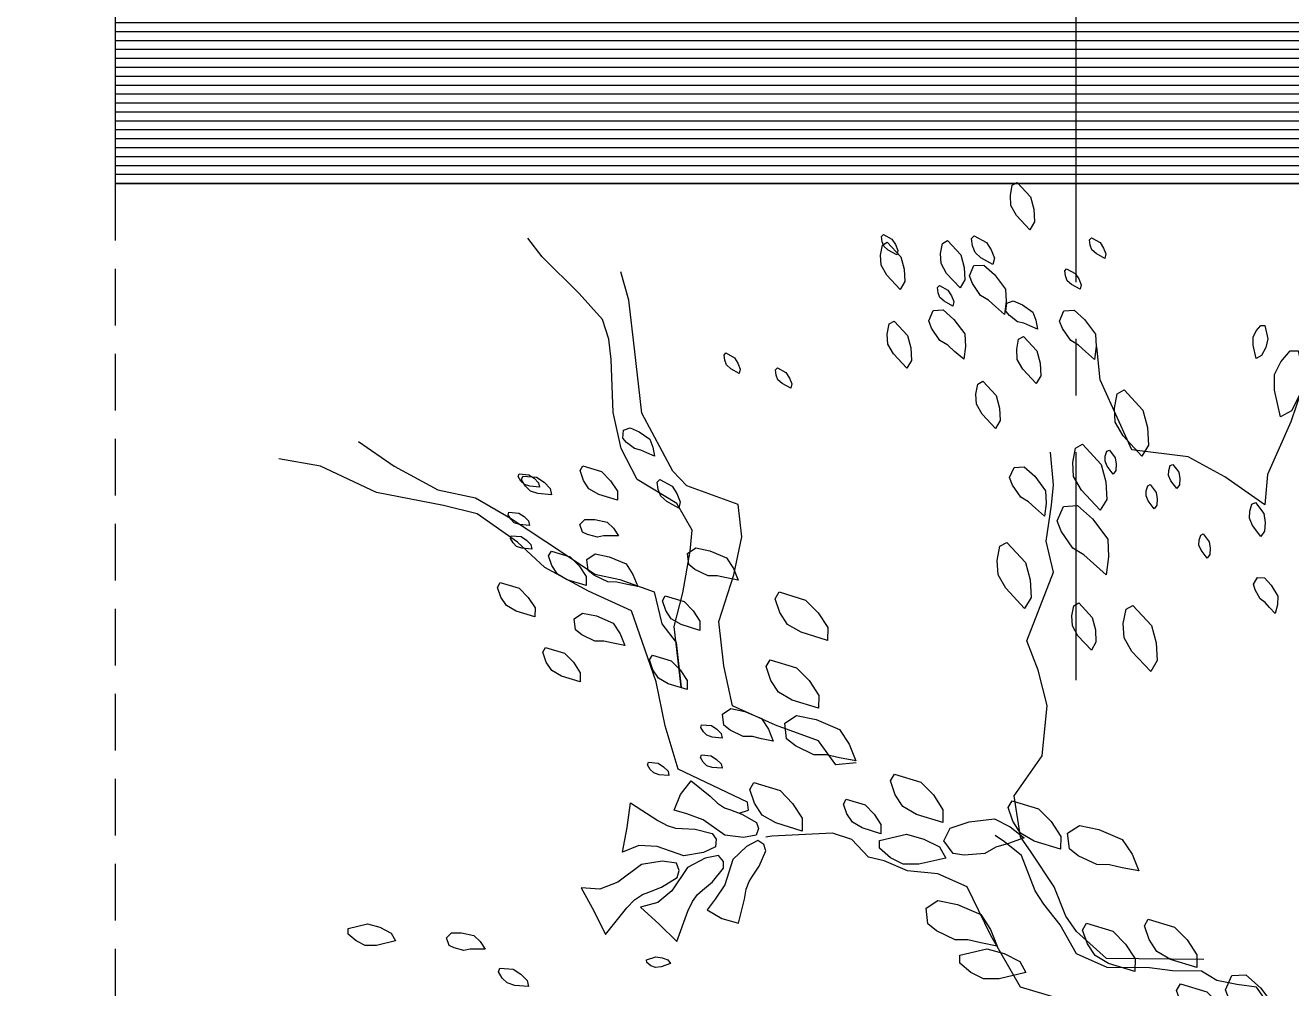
# Model space of a CAD drawing. Header units: millimetres. Extents: x 935 to 13922, y 3203 to 7816.
# Drawn here: x 2044 to 2185.8, y 7223.9 to 7331.7 of the extents above; entities that cross this region are included whole.
import ezdxf

# ---------------------------------------------------------------- set-up
doc = ezdxf.new("R2010")
doc.units = ezdxf.units.MM
doc.linetypes.add('CENTRO', pattern=[50.8, 31.75, -6.35, 6.35, -6.35])
doc.linetypes.add('TRATTEGGIATA2', pattern=[9.525, 6.35, -3.175])
doc.layers.get('0').update_dxf_attribs({"lineweight": 20})
doc.layers.get('Defpoints').update_dxf_attribs({"lineweight": 20})
for name, color, linetype, lineweight in [('ALBERO_rami', 33, 'Continuous', 5), ('campiture', 253, 'Continuous', 0), ('finestre', 141, 'Continuous', 13), ('PALMA_pianta - trees palm', 74, 'Continuous', 5), ('quote', 181, 'Continuous', 0), ('sezioni', 50, 'Continuous', 5)]:
    doc.layers.add(name, color=color, linetype=linetype, lineweight=lineweight)
for name, color, linetype, lineweight, true_color in [('FIORITURA - flower', 7, 'Continuous', 5, 0xeb00eb), ('PIANTE', 7, 'Continuous', 5, 0x007a00), ('VEGETAZIONE', 7, 'Continuous', 5, 0x387000)]:
    doc.layers.add(name, color=color, linetype=linetype, lineweight=lineweight, true_color=true_color)
doc.styles.get("Standard").update_dxf_attribs({"font": 'arial.ttf', "height": 12})
doc.dimstyles.new('Copia di ISO-25', dxfattribs={"dimtxt": 18, "dimasz": 4, "dimexe": 4, "dimexo": 300, "dimtad": 1, "dimdec": 0, "dimtxsty": 'Standard', "dimblk": 'OBLIQUE', "dimcen": 2.5, "dimse1": 1, "dimse2": 1, "dimadec": 0, "dimazin": 0, "dimtfac": 1, "dimtdec": 0, "dimtmove": 0, "dimatfit": 3, "dimfxl": 1, "dimfxlon": 1, "dimarcsym": 0})

# ---------------------------------------------------------------- blocks, each defined once
blk = doc.blocks.new('_Oblique')
at = {"color": 0, "linetype": 'ByBlock', "lineweight": -2}
blk.add_line((-0.5, -0.5), (0.5, 0.5), dxfattribs=at)
blk = doc.blocks.new('*D93')
at = {"layer": 'Defpoints', "color": 0, "lineweight": 15, "transparency": 16777216}
for p in [(2054.07, 7493.35), (2054.07, 7043.94), (2084.54, 7043.94)]:
    blk.add_point(p, dxfattribs=at)
at = {"layer": 'quote', "color": 0, "lineweight": -2, "transparency": 16777216}
blk.add_line((2084.54, 7493.35), (2054.07, 7493.35), dxfattribs=at)
at = {"layer": 'quote', "color": 0, "lineweight": -2, "transparency": 16777216, "xscale": 4, "yscale": 4, "zscale": 4, "rotation": 180}
blk.add_blockref('_Oblique', (2054.07, 7493.35), dxfattribs=at)
at = {"layer": 'quote', "color": 0, "lineweight": -2, "transparency": 16777216, "xscale": 4, "yscale": 4, "zscale": 4}
blk.add_blockref('_Oblique', (2084.54, 7493.35), dxfattribs=at)
at = {"layer": 'quote', "color": 0, "lineweight": 15, "transparency": 16777216, "insert": (2069.31, 7500.1), "char_height": 12, "attachment_point": 5}
blk.add_mtext('30', dxfattribs=at)
blk = doc.blocks.new('*D94')
at = {"layer": 'Defpoints', "color": 0, "lineweight": 15, "transparency": 16777216}
for p in [(2284.54, 7493.35), (2084.54, 7043.94), (2284.54, 7043.94)]:
    blk.add_point(p, dxfattribs=at)
at = {"layer": 'quote', "color": 0, "lineweight": -2, "transparency": 16777216}
blk.add_line((2084.54, 7493.35), (2284.54, 7493.35), dxfattribs=at)
at = {"layer": 'quote', "color": 0, "lineweight": -2, "transparency": 16777216, "xscale": 4, "yscale": 4, "zscale": 4, "rotation": 180}
blk.add_blockref('_Oblique', (2084.54, 7493.35), dxfattribs=at)
at = {"layer": 'quote', "color": 0, "lineweight": -2, "transparency": 16777216, "xscale": 4, "yscale": 4, "zscale": 4}
blk.add_blockref('_Oblique', (2284.54, 7493.35), dxfattribs=at)
at = {"layer": 'quote', "color": 0, "lineweight": 15, "transparency": 16777216, "insert": (2184.54, 7500.1), "char_height": 12, "attachment_point": 5}
blk.add_mtext('200', dxfattribs=at)

msp = doc.modelspace()

# ---------------------------------------------------------------- hatches: boundary and pattern name
at = {"layer": 'campiture'}
h = msp.add_hatch(dxfattribs=at)
h.set_pattern_fill('_USER', color=256, pattern_type=0)
h.set_pattern_definition([(0, (0, 0), (0, 1), [])])
h.paths.add_polyline_path([(1224.07, 5771.18), (2604.07, 5771.18), (2604.07, 7313.95), (2054.07, 7313.95), (2054.07, 7343.95), (2634.07, 7343.95), (2634.07, 5741.18), (1194.07, 5741.18), (1194.07, 7343.95), (1923.65, 7343.95), (1923.65, 7313.95), (1224.07, 7313.95), (1224.07, 6125.18), (1684.07, 6125.18), (1684.07, 6125.18), (1224.07, 6125.18)])

# ---------------------------------------------------------------- linework, layer by layer
for p in [(2054.07, 7343.95), (2604.07, 7313.95)]:
    msp.add_line(p, (2054.07, 7313.95))
at = {"layer": 'ALBERO_rami', "linetype": 'Continuous'}
for points in [[(2081.35, 7285.05), (2085.34, 7282.3), (2090.23, 7279.65), (2094.46, 7278.76), (2098.39, 7276.46), (2104.34, 7272.55), (2107.82, 7270.2), (2110.64, 7269.6), (2114.47, 7268.2), (2115.33, 7264.64), (2116.95, 7262.53), (2117.52, 7257.55), (2116.74, 7264.34), (2117.69, 7268.11), (2118.53, 7272.79), (2118.73, 7275.11), (2117.01, 7278.12), (2112.57, 7280.82), (2110.8, 7284.29), (2109.88, 7288.31), (2109.66, 7294.25), (2109.4, 7296.51), (2108.69, 7298.72), (2106.07, 7301.63), (2101.93, 7305.74), (2100.31, 7307.85)], [(2188.7, 7307.9), (2187.22, 7301.9), (2187.11, 7291), (2185.84, 7287.25), (2183.24, 7281.36), (2182.92, 7277.98), (2181.43, 7279.02), (2178.44, 7281.12), (2174.33, 7283.33), (2168.04, 7284.14), (2164.46, 7291.98), (2164.12, 7295.65)], [(2137.11, 7249.07), (2134.86, 7248.83), (2132.89, 7251.51), (2128.1, 7253.26), (2123.26, 7255.46), (2122.29, 7259.93), (2121.72, 7264.91), (2123.42, 7270.14), (2124.31, 7274.37), (2123.9, 7277.99), (2118.16, 7280.09), (2116.59, 7281.74), (2113.1, 7288.22), (2112.27, 7295.46), (2111.65, 7300.89), (2110.74, 7304.08)], [(2176.08, 7227.01), (2165.18, 7227.12), (2161.82, 7230.16), (2160.62, 7231.87), (2159.34, 7235.17), (2156.75, 7239.05), (2155.54, 7240.75), (2154.84, 7245.37), (2157.99, 7249.85), (2158.52, 7255.48), (2157.53, 7259.44), (2156.25, 7262.74), (2159.24, 7270.42), (2158.43, 7273.9), (2159.04, 7277.94), (2159.25, 7280.19), (2158.92, 7283.86)], [(2124.02, 7243.43), (2125.06, 7243.74), (2124.95, 7244.65), (2117.19, 7248.35), (2115.72, 7253.22), (2114.7, 7258.15), (2111.96, 7266.08), (2107.12, 7268.28), (2102.23, 7270.93), (2099.15, 7273.79), (2094.66, 7276.95), (2090.89, 7277.89), (2083.38, 7279.33), (2077.09, 7282.28), (2072.4, 7283.12)], [(2134.47, 7241.16), (2127.68, 7240.83), (2127.02, 7240.72)], [(2161.08, 7222.28), (2155.55, 7223.93), (2152.23, 7229.7), (2149.56, 7235.18), (2146.29, 7236.62), (2142.9, 7236.94), (2140.28, 7238.09), (2138.5, 7238.48), (2136.64, 7240.48), (2134.47, 7241.16)], [(2183.47, 7220.16), (2182.84, 7222.75), (2182, 7223.94), (2179.81, 7224.22), (2177.56, 7224.67), (2175.83, 7225.7), (2172.59, 7225.77), (2170.01, 7226.09), (2165.26, 7226.14), (2161.84, 7227.64), (2160.01, 7230.9), (2158.17, 7233.21), (2157.2, 7234.73), (2155.67, 7238.67), (2153.75, 7240.2), (2152.71, 7240.93)]]:
    msp.add_lwpolyline(points, dxfattribs=at)
at = {"layer": 'finestre', "linetype": 'TRATTEGGIATA2'}
msp.add_line((2054.07, 7313.95), (2054.07, 7073.94), dxfattribs=at)
at = {"layer": 'FIORITURA - flower', "color": 232, "linetype": 'Continuous', "true_color": 0xe00070}
for points in [[(2120.78, 7245.31), (2121.6, 7244.53), (2122.38, 7244.01), (2123.03, 7243.78), (2124.32, 7243.32), (2125.94, 7242.38), (2126.18, 7241.69), (2125.91, 7240.94), (2124.49, 7240.71), (2122.39, 7240.97), (2119.97, 7242.68), (2118.13, 7243.34), (2116.71, 7243.74), (2117.45, 7245.52), (2118.63, 7247.05), (2120.78, 7245.31)], [(2114.89, 7242.58), (2115.94, 7242.03), (2116.89, 7241.73), (2117.62, 7241.69), (2119.07, 7241.61), (2120.98, 7241.13), (2121.42, 7240.5), (2121.37, 7239.65), (2120, 7239.01), (2117.8, 7238.65), (2114.83, 7239.68), (2112.78, 7239.8), (2110.92, 7239.06), (2111.45, 7241.81), (2111.85, 7244.57), (2114.89, 7242.58)], [(2124.61, 7233.78), (2124.8, 7234.89), (2125.12, 7235.78), (2125.5, 7236.35), (2126.26, 7237.49), (2126.99, 7239.21), (2126.77, 7239.91), (2126.1, 7240.35), (2124.83, 7239.68), (2123.31, 7238.22), (2122.39, 7235.39), (2121.31, 7233.77), (2120.41, 7232.6), (2122.07, 7231.61), (2123.93, 7231.09), (2124.61, 7233.78)], [(2111.42, 7232.81), (2112.3, 7233.7), (2113.16, 7234.3), (2113.87, 7234.58), (2115.29, 7235.13), (2117.05, 7236.22), (2117.3, 7237), (2116.98, 7237.83), (2115.4, 7238.04), (2113.08, 7237.68), (2110.43, 7235.7), (2108.41, 7234.92), (2106.31, 7235.06), (2107.73, 7232.47), (2109.02, 7229.83), (2111.42, 7232.81)], [(2118.25, 7232.44), (2118.77, 7233.51), (2119.36, 7234.32), (2119.91, 7234.79), (2121.02, 7235.72), (2122.27, 7237.25), (2122.25, 7238.02), (2121.7, 7238.67), (2120.22, 7238.36), (2118.24, 7237.33), (2116.48, 7234.73), (2114.9, 7233.41), (2112.97, 7232.89), (2115.04, 7231), (2117.02, 7229.03), (2118.25, 7232.44)]]:
    msp.add_lwpolyline(points, dxfattribs=at)
at = {"layer": 'PALMA_pianta - trees palm', "color": 95}
for points in [[(2156.61, 7308.79), (2155.1, 7310.4), (2154.47, 7311.5), (2154.41, 7312.63), (2154.63, 7313.77), (2155.18, 7314.08), (2156.68, 7312.47), (2157.04, 7311.08), (2157.12, 7309.67)], [(2142.05, 7302.1), (2140.55, 7303.71), (2139.92, 7304.8), (2139.86, 7305.93), (2140.08, 7307.07), (2140.62, 7307.39), (2142.13, 7305.77), (2142.49, 7304.38), (2142.57, 7302.97)], [(2141.67, 7305.97), (2140.71, 7306.5), (2140.24, 7306.93), (2140.04, 7307.45), (2139.96, 7308.03), (2140.18, 7308.26), (2141.14, 7307.73), (2141.53, 7307.12), (2141.78, 7306.46)], [(2148.78, 7302.28), (2147.27, 7303.9), (2146.65, 7304.99), (2146.58, 7306.12), (2146.8, 7307.26), (2147.35, 7307.58), (2148.85, 7305.96), (2149.22, 7304.57), (2149.29, 7303.16)], [(2152.46, 7304.9), (2151.11, 7305.65), (2150.46, 7306.24), (2150.17, 7306.98), (2150.07, 7307.79), (2150.37, 7308.12), (2151.72, 7307.37), (2152.26, 7306.52), (2152.62, 7305.6)], [(2164.99, 7305.58), (2164.03, 7306.11), (2163.56, 7306.53), (2163.35, 7307.06), (2163.28, 7307.64), (2163.49, 7307.87), (2164.46, 7307.34), (2164.85, 7306.73), (2165.1, 7306.07)], [(2151.96, 7300.9), (2151.08, 7301.42), (2150.15, 7302.78), (2149.82, 7303.61), (2150.33, 7304.77), (2151.45, 7304.83), (2152.64, 7303.76), (2153.87, 7302.14), (2153.95, 7300.73), (2153.74, 7299.3), (2152.73, 7300.19)], [(2162.22, 7302.12), (2161.25, 7302.66), (2160.79, 7303.08), (2160.58, 7303.61), (2160.51, 7304.19), (2160.72, 7304.42), (2161.69, 7303.89), (2162.07, 7303.28), (2162.33, 7302.62)], [(2147.95, 7300.24), (2146.99, 7300.77), (2146.52, 7301.19), (2146.32, 7301.72), (2146.25, 7302.3), (2146.46, 7302.53), (2147.42, 7302), (2147.81, 7301.39), (2148.06, 7300.73)], [(2155.92, 7298.33), (2155.22, 7298.48), (2154.31, 7299.19), (2153.91, 7299.67), (2154, 7300.55), (2154.73, 7300.83), (2155.76, 7300.38), (2156.92, 7299.56), (2157.28, 7298.64), (2157.45, 7297.65), (2156.58, 7298.02)], [(2147.39, 7295.87), (2146.52, 7296.39), (2145.59, 7297.75), (2145.26, 7298.58), (2145.76, 7299.74), (2146.89, 7299.8), (2148.08, 7298.74), (2149.3, 7297.11), (2149.38, 7295.7), (2149.18, 7294.28), (2148.16, 7295.16)], [(2162.05, 7295.86), (2161.18, 7296.37), (2160.25, 7297.74), (2159.92, 7298.56), (2160.42, 7299.72), (2161.55, 7299.79), (2162.74, 7298.72), (2163.96, 7297.1), (2164.04, 7295.69), (2163.84, 7294.26), (2162.82, 7295.15)], [(2142.81, 7293.26), (2141.31, 7294.87), (2140.68, 7295.97), (2140.62, 7297.09), (2140.84, 7298.24), (2141.39, 7298.55), (2142.89, 7296.94), (2143.25, 7295.54), (2143.33, 7294.13)], [(2181.96, 7294.35), (2181.61, 7295.86), (2181.62, 7296.74), (2181.97, 7297.45), (2182.5, 7298.06), (2182.95, 7298.06), (2183.29, 7296.56), (2183.03, 7295.59), (2182.58, 7294.7)], [(2157.31, 7291.55), (2155.81, 7293.16), (2155.18, 7294.26), (2155.12, 7295.39), (2155.34, 7296.53), (2155.89, 7296.84), (2157.39, 7295.23), (2157.75, 7293.84), (2157.83, 7292.43)], [(2124.03, 7292.68), (2123.07, 7293.22), (2122.6, 7293.64), (2122.39, 7294.17), (2122.32, 7294.74), (2122.53, 7294.98), (2123.5, 7294.44), (2123.88, 7293.84), (2124.14, 7293.18)], [(2184.69, 7287.81), (2184, 7290.82), (2184, 7292.58), (2184.72, 7293.99), (2185.78, 7295.23), (2186.67, 7295.22), (2187.36, 7292.21), (2186.82, 7290.27), (2185.93, 7288.51)], [(2129.8, 7291.02), (2128.83, 7291.55), (2128.36, 7291.97), (2128.16, 7292.5), (2128.09, 7293.08), (2128.3, 7293.31), (2129.26, 7292.78), (2129.65, 7292.17), (2129.91, 7291.51)], [(2152.75, 7286.52), (2151.25, 7288.14), (2150.62, 7289.23), (2150.56, 7290.36), (2150.78, 7291.5), (2151.32, 7291.82), (2152.83, 7290.2), (2153.19, 7288.81), (2153.27, 7287.4)], [(2169.15, 7283.43), (2167.05, 7285.68), (2166.17, 7287.22), (2166.08, 7288.8), (2166.39, 7290.4), (2167.15, 7290.84), (2169.26, 7288.58), (2169.77, 7286.63), (2169.88, 7284.66)], [(2112.99, 7284.1), (2112.29, 7284.26), (2111.38, 7284.96), (2110.98, 7285.44), (2111.06, 7286.32), (2111.8, 7286.61), (2112.82, 7286.16), (2113.99, 7285.34), (2114.35, 7284.42), (2114.52, 7283.42), (2113.65, 7283.79)], [(2164.48, 7277.35), (2162.38, 7279.61), (2161.5, 7281.14), (2161.41, 7282.72), (2161.72, 7284.32), (2162.48, 7284.76), (2164.59, 7282.5), (2165.1, 7280.55), (2165.21, 7278.58)], [(2165.94, 7281.4), (2165.28, 7282.28), (2165.03, 7282.86), (2165.05, 7283.42), (2165.22, 7283.98), (2165.51, 7284.1), (2166.17, 7283.22), (2166.28, 7282.51), (2166.25, 7281.81)], [(2110.38, 7278.48), (2108.27, 7279.12), (2107.18, 7279.75), (2106.56, 7280.7), (2106.18, 7281.8), (2106.49, 7282.34), (2108.6, 7281.7), (2109.61, 7280.67), (2110.38, 7279.49)], [(2156.45, 7278.3), (2155.57, 7278.81), (2154.65, 7280.18), (2154.32, 7281.01), (2154.82, 7282.16), (2155.95, 7282.23), (2157.14, 7281.16), (2158.36, 7279.54), (2158.44, 7278.13), (2158.24, 7276.7), (2157.22, 7277.59)], [(2173.06, 7279.79), (2172.4, 7280.67), (2172.15, 7281.25), (2172.17, 7281.81), (2172.34, 7282.37), (2172.63, 7282.5), (2173.3, 7281.62), (2173.4, 7280.91), (2173.37, 7280.2)], [(2101.64, 7279.94), (2100.54, 7280.04), (2099.94, 7280.23), (2099.54, 7280.63), (2099.24, 7281.13), (2099.34, 7281.43), (2100.44, 7281.33), (2101.04, 7280.94), (2101.54, 7280.44)], [(2102.99, 7279.1), (2101.45, 7279.24), (2100.61, 7279.51), (2100.05, 7280.07), (2099.63, 7280.77), (2099.76, 7281.19), (2101.3, 7281.05), (2102.14, 7280.5), (2102.84, 7279.8)], [(2117.24, 7277.61), (2115.89, 7278.35), (2115.23, 7278.95), (2114.95, 7279.68), (2114.84, 7280.49), (2115.14, 7280.82), (2116.49, 7280.07), (2117.03, 7279.22), (2117.39, 7278.3)], [(2170.53, 7277.53), (2169.87, 7278.41), (2169.62, 7278.99), (2169.64, 7279.55), (2169.81, 7280.11), (2170.1, 7280.24), (2170.76, 7279.36), (2170.87, 7278.64), (2170.84, 7277.94)], [(2162.64, 7272.38), (2161.42, 7273.1), (2160.12, 7275.01), (2159.66, 7276.17), (2160.36, 7277.79), (2161.94, 7277.88), (2163.61, 7276.39), (2165.32, 7274.11), (2165.43, 7272.14), (2165.15, 7270.14), (2163.72, 7271.38)], [(2182.49, 7274.43), (2181.56, 7275.66), (2181.2, 7276.47), (2181.24, 7277.26), (2181.48, 7278.04), (2181.88, 7278.22), (2182.81, 7276.99), (2182.96, 7275.99), (2182.91, 7275)], [(2100.51, 7275.66), (2099.41, 7275.76), (2098.81, 7275.95), (2098.41, 7276.35), (2098.11, 7276.85), (2098.21, 7277.15), (2099.31, 7277.05), (2099.91, 7276.66), (2100.41, 7276.16)], [(2108.82, 7274.5), (2108.12, 7274.36), (2107, 7274.63), (2106.44, 7274.91), (2106.16, 7275.75), (2106.72, 7276.31), (2107.83, 7276.31), (2109.23, 7276.04), (2109.93, 7275.34), (2110.49, 7274.51), (2109.55, 7274.49)], [(2100.77, 7273.01), (2099.67, 7273.1), (2099.07, 7273.3), (2098.67, 7273.7), (2098.37, 7274.2), (2098.46, 7274.5), (2099.56, 7274.4), (2100.16, 7274), (2100.66, 7273.51)], [(2156.01, 7266.35), (2153.9, 7268.61), (2153.03, 7270.14), (2152.94, 7271.72), (2153.24, 7273.32), (2154.01, 7273.76), (2156.12, 7271.5), (2156.62, 7269.55), (2156.73, 7267.58)], [(2176.47, 7272), (2175.81, 7272.88), (2175.55, 7273.46), (2175.58, 7274.02), (2175.75, 7274.58), (2176.04, 7274.71), (2176.7, 7273.83), (2176.81, 7273.12), (2176.78, 7272.41)], [(2106.85, 7268.93), (2104.74, 7269.57), (2103.65, 7270.2), (2103.03, 7271.15), (2102.65, 7272.25), (2102.97, 7272.79), (2105.08, 7272.15), (2106.09, 7271.12), (2106.86, 7269.94)], [(2110.3, 7269.31), (2109.28, 7269.32), (2107.8, 7270.04), (2107.1, 7270.59), (2106.95, 7271.85), (2107.89, 7272.47), (2109.46, 7272.14), (2111.33, 7271.34), (2112.1, 7270.16), (2112.64, 7268.83), (2111.32, 7269.08)], [(2121.56, 7270), (2120.54, 7270.01), (2119.06, 7270.72), (2118.36, 7271.28), (2118.22, 7272.53), (2119.16, 7273.15), (2120.72, 7272.82), (2122.6, 7272.02), (2123.37, 7270.84), (2123.91, 7269.51), (2122.58, 7269.77)], [(2101.12, 7265.4), (2099.01, 7266.04), (2097.92, 7266.68), (2097.3, 7267.62), (2096.92, 7268.72), (2097.24, 7269.27), (2099.35, 7268.62), (2100.36, 7267.6), (2101.13, 7266.42)], [(2182.97, 7267.02), (2182.4, 7267.44), (2181.85, 7268.46), (2181.68, 7269.06), (2182.12, 7269.83), (2182.91, 7269.79), (2183.66, 7268.96), (2184.39, 7267.74), (2184.34, 7266.75), (2184.1, 7265.78), (2183.45, 7266.46)], [(2119.61, 7263.9), (2117.5, 7264.54), (2116.41, 7265.18), (2115.79, 7266.12), (2115.41, 7267.22), (2115.73, 7267.77), (2117.84, 7267.12), (2118.85, 7266.1), (2119.62, 7264.92)], [(2133.92, 7262.78), (2130.97, 7263.68), (2129.44, 7264.57), (2128.58, 7265.9), (2128.04, 7267.44), (2128.49, 7268.2), (2131.44, 7267.3), (2132.86, 7265.86), (2133.94, 7264.21)], [(2163.5, 7261.68), (2161.99, 7263.29), (2161.37, 7264.39), (2161.3, 7265.51), (2161.52, 7266.66), (2162.07, 7266.97), (2163.57, 7265.36), (2163.94, 7263.97), (2164.01, 7262.56)], [(2170.15, 7259.29), (2168.04, 7261.55), (2167.16, 7263.08), (2167.07, 7264.66), (2167.38, 7266.26), (2168.15, 7266.7), (2170.25, 7264.44), (2170.76, 7262.49), (2170.87, 7260.52)], [(2108.86, 7262.68), (2107.84, 7262.69), (2106.36, 7263.4), (2105.66, 7263.96), (2105.51, 7265.21), (2106.46, 7265.83), (2108.02, 7265.51), (2109.89, 7264.71), (2110.67, 7263.53), (2111.2, 7262.19), (2109.88, 7262.45)], [(2106.2, 7258.13), (2104.09, 7258.77), (2103, 7259.41), (2102.38, 7260.35), (2102, 7261.45), (2102.32, 7261.99), (2104.43, 7261.35), (2105.43, 7260.32), (2106.21, 7259.14)], [(2118.17, 7257.26), (2116.06, 7257.91), (2114.97, 7258.54), (2114.35, 7259.49), (2113.97, 7260.59), (2114.29, 7261.13), (2116.4, 7260.49), (2117.41, 7259.46), (2118.18, 7258.28)], [(2132.92, 7255.19), (2129.96, 7256.09), (2128.44, 7256.98), (2127.57, 7258.3), (2127.04, 7259.84), (2127.48, 7260.6), (2130.43, 7259.7), (2131.85, 7258.27), (2132.93, 7256.61)], [(2125.49, 7251.99), (2124.47, 7252), (2122.99, 7252.71), (2122.29, 7253.27), (2122.14, 7254.52), (2123.09, 7255.14), (2124.65, 7254.81), (2126.53, 7254.02), (2127.3, 7252.84), (2127.83, 7251.5), (2126.51, 7251.76)], [(2133.81, 7249.96), (2132.39, 7249.97), (2130.31, 7250.97), (2129.33, 7251.75), (2129.13, 7253.51), (2130.45, 7254.37), (2132.64, 7253.91), (2135.26, 7252.8), (2136.34, 7251.14), (2137.1, 7249.27), (2135.25, 7249.63)], [(2122.1, 7251.84), (2121, 7251.94), (2120.4, 7252.14), (2120, 7252.54), (2119.7, 7253.03), (2119.8, 7253.33), (2120.9, 7253.24), (2121.5, 7252.84), (2122, 7252.34)], [(2122.09, 7248.45), (2120.99, 7248.55), (2120.39, 7248.74), (2119.99, 7249.14), (2119.69, 7249.64), (2119.79, 7249.94), (2120.89, 7249.84), (2121.49, 7249.45), (2121.99, 7248.95)], [(2116.14, 7247.63), (2115.04, 7247.72), (2114.44, 7247.92), (2114.04, 7248.32), (2113.74, 7248.82), (2113.84, 7249.12), (2114.94, 7249.02), (2115.54, 7248.62), (2116.04, 7248.13)], [(2146.85, 7242.38), (2143.9, 7243.28), (2142.37, 7244.17), (2141.51, 7245.49), (2140.97, 7247.03), (2141.42, 7247.79), (2144.37, 7246.89), (2145.78, 7245.46), (2146.86, 7243.8)], [(2131.08, 7241.42), (2128.13, 7242.32), (2126.6, 7243.21), (2125.74, 7244.54), (2125.2, 7246.07), (2125.65, 7246.84), (2128.6, 7245.94), (2130.01, 7244.5), (2131.09, 7242.85)], [(2139.9, 7241.12), (2137.79, 7241.76), (2136.7, 7242.4), (2136.08, 7243.34), (2135.7, 7244.44), (2136.02, 7244.99), (2138.13, 7244.34), (2139.14, 7243.32), (2139.91, 7242.14)], [(2160.04, 7239.4), (2157.09, 7240.3), (2155.56, 7241.19), (2154.7, 7242.51), (2154.16, 7244.05), (2154.61, 7244.81), (2157.56, 7243.91), (2158.97, 7242.47), (2160.06, 7240.82)], [(2152.79, 7239.6), (2151.55, 7238.89), (2149.25, 7238.73), (2148.01, 7238.91), (2146.96, 7240.33), (2147.67, 7241.74), (2149.8, 7242.44), (2152.62, 7242.78), (2154.39, 7241.89), (2155.97, 7240.65), (2154.19, 7240.03)], [(2147.17, 7238.39), (2144.16, 7237.69), (2142.4, 7237.7), (2140.98, 7238.41), (2139.75, 7239.48), (2139.76, 7240.36), (2142.76, 7241.06), (2144.7, 7240.52), (2146.47, 7239.63)], [(2165.51, 7237.64), (2164.09, 7237.65), (2162.01, 7238.65), (2161.03, 7239.43), (2160.83, 7241.18), (2162.15, 7242.05), (2164.34, 7241.59), (2166.96, 7240.47), (2168.05, 7238.82), (2168.8, 7236.95), (2166.95, 7237.31)], [(2149.65, 7229.22), (2148.23, 7229.23), (2146.15, 7230.23), (2145.17, 7231.01), (2144.97, 7232.76), (2146.29, 7233.63), (2148.48, 7233.17), (2151.1, 7232.06), (2152.19, 7230.4), (2152.94, 7228.53), (2151.09, 7228.89)], [(2085.5, 7229.1), (2083.35, 7228.61), (2082.09, 7228.61), (2081.08, 7229.12), (2080.2, 7229.88), (2080.2, 7230.51), (2082.35, 7231.01), (2083.74, 7230.63), (2085, 7229.99)], [(2168.38, 7225.67), (2165.43, 7226.57), (2163.9, 7227.46), (2163.04, 7228.79), (2162.5, 7230.32), (2162.95, 7231.09), (2165.9, 7230.19), (2167.31, 7228.75), (2168.4, 7227.1)], [(2175.31, 7226.14), (2172.35, 7227.04), (2170.83, 7227.93), (2169.96, 7229.25), (2169.43, 7230.79), (2169.87, 7231.55), (2172.82, 7230.65), (2174.24, 7229.21), (2175.32, 7227.56)], [(2093.86, 7228.19), (2093.16, 7228.05), (2092.05, 7228.32), (2091.49, 7228.6), (2091.2, 7229.44), (2091.76, 7230), (2092.88, 7230), (2094.28, 7229.73), (2094.98, 7229.03), (2095.54, 7228.19), (2094.6, 7228.18)], [(2156.16, 7225.55), (2153.16, 7224.85), (2151.39, 7224.86), (2149.98, 7225.57), (2148.75, 7226.63), (2148.75, 7227.52), (2151.76, 7228.21), (2153.7, 7227.68), (2155.46, 7226.79)], [(2116.32, 7226.56), (2115.28, 7226.2), (2114.65, 7226.13), (2114.12, 7226.33), (2113.65, 7226.67), (2113.61, 7226.98), (2114.66, 7227.34), (2115.37, 7227.22), (2116.03, 7226.97)], [(2100.39, 7223.98), (2098.85, 7224.12), (2098.01, 7224.39), (2097.45, 7224.95), (2097.03, 7225.65), (2097.17, 7226.07), (2098.7, 7225.93), (2099.55, 7225.38), (2100.25, 7224.68)], [(2181.5, 7219.82), (2180.27, 7220.55), (2178.98, 7222.45), (2178.52, 7223.61), (2179.22, 7225.24), (2180.8, 7225.32), (2182.46, 7223.83), (2184.17, 7221.56), (2184.29, 7219.58), (2184, 7217.59), (2182.58, 7218.83)], [(2178.93, 7218.89), (2175.97, 7219.79), (2174.45, 7220.68), (2173.58, 7222.01), (2173.05, 7223.55), (2173.49, 7224.31), (2176.44, 7223.41), (2177.86, 7221.97), (2178.94, 7220.32)]]:
    msp.add_lwpolyline(points, close=True, dxfattribs=at)
at = {"layer": 'PIANTE'}
msp.add_line((2054.07, 7343.95), (2054.07, 7313.95), dxfattribs=at)
at = {"layer": 'sezioni', "linetype": 'CENTRO'}
msp.add_line((2161.75, 7385.48), (2161.75, 7258.32), dxfattribs=at)
at = {"layer": 'VEGETAZIONE'}
msp.add_line((2054.07, 7313.95), (2604.07, 7313.95), dxfattribs=at)

# ---------------------------------------------------------------- dimensions: what is measured, and where the dimension line sits
at = {"layer": 'quote', "lineweight": 15}
for base, p2, picture, middle in [((2054.07, 7493.35), (2054.07, 7043.94), '*D93', (2069.31, 7500.1)), ((2284.54, 7493.35), (2284.54, 7043.94), '*D94', (2184.54, 7500.1))]:
    dim = msp.add_linear_dim(base=base, p1=(2084.54, 7043.94), p2=p2, dimstyle='Copia di ISO-25', dxfattribs=at)
    dim.commit()
    dim.dimension.update_dxf_attribs({"geometry": picture, "text_midpoint": middle})

doc.saveas('drawing.dxf')
